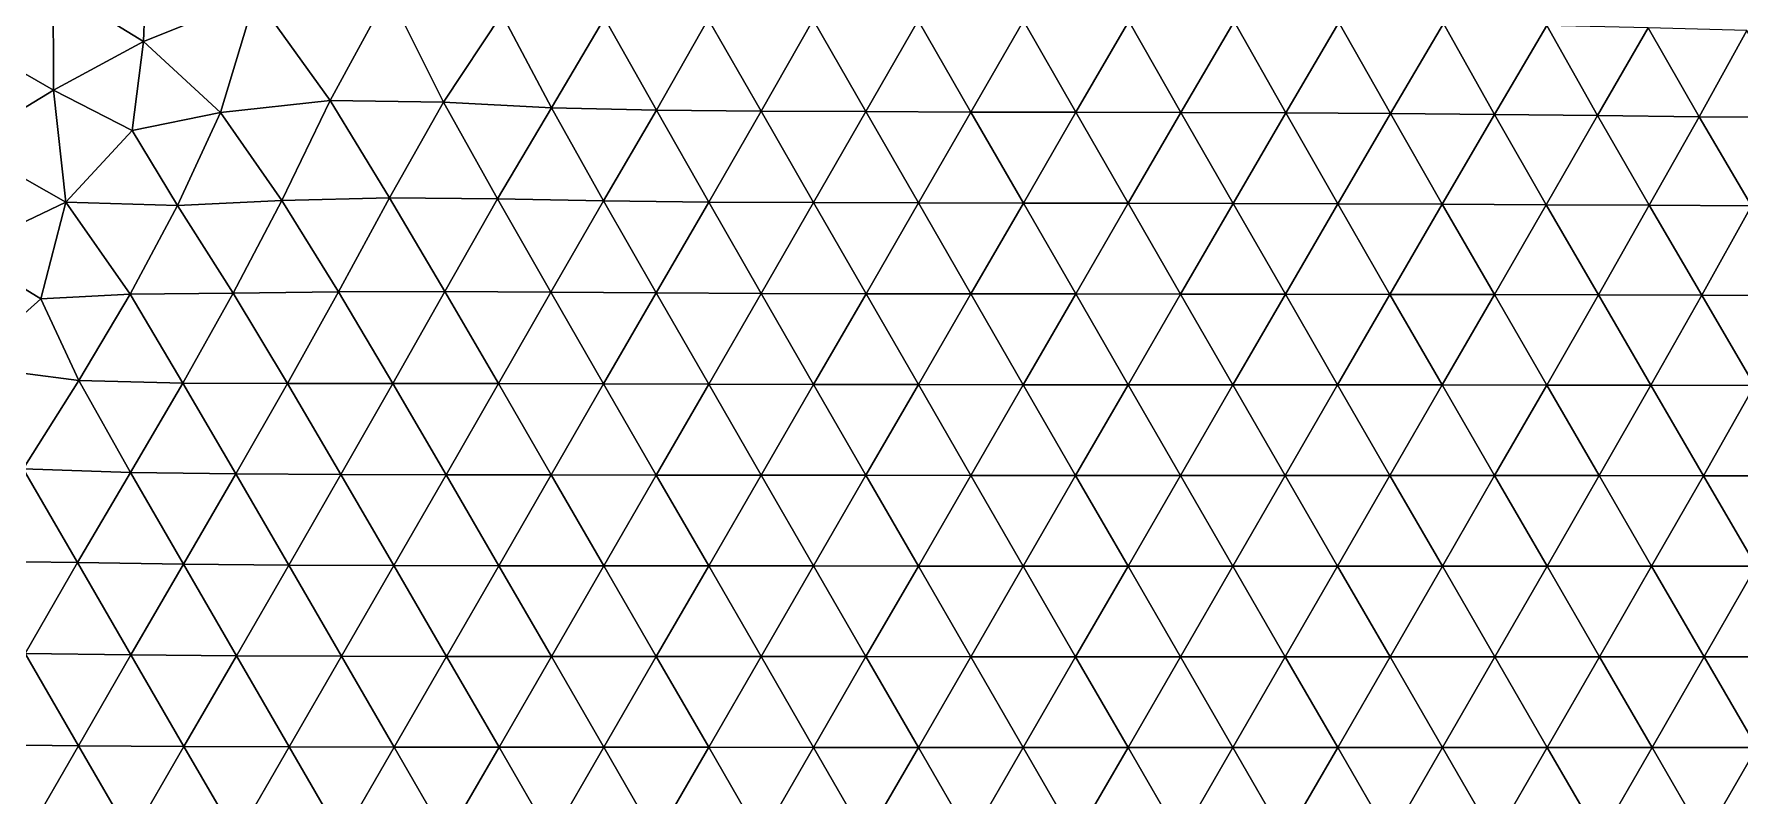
# Model space of a CAD drawing. Extents: x 1.2 to 53.9, y -43.5 to 3.2.
# Drawn here: x 6.82 to 10.079, y -39.283 to -37.828 of the extents above; entities that cross this region are included whole.
import ezdxf

# ---------------------------------------------------------------- set-up
doc = ezdxf.new("R2010")
doc.units = 0
doc.header["$MEASUREMENT"] = 0
doc.layers.add('layer', color=7, linetype='Continuous')

msp = doc.modelspace()

# ---------------------------------------------------------------- linework, layer by layer
at = {"layer": 'layer', "color": 47, "lineweight": 9}
for points in [[(6.6805, -37.6323), (6.682, -37.8345), (6.8563, -37.7354)], [(7.0364, -37.6376), (6.8563, -37.7354), (7.029, -37.842)], [(7.0364, -37.6376), (7.029, -37.842), (7.2428, -37.7558)], [(6.8563, -37.7354), (6.682, -37.8345), (6.8566, -37.9349)], [(6.8563, -37.7354), (6.8566, -37.9349), (7.029, -37.842)], [(7.2428, -37.7558), (7.029, -37.842), (7.1758, -37.9777)], [(7.2428, -37.7558), (7.1758, -37.9777), (7.3855, -37.9545)], [(7.2428, -37.7558), (7.3855, -37.9545), (7.4978, -37.748)], [(7.3855, -37.9545), (7.6018, -37.9578), (7.4978, -37.748)], [(7.4978, -37.748), (7.6018, -37.9578), (7.7133, -37.7898)], [(7.6018, -37.9578), (7.808, -37.9684), (7.7133, -37.7898)], [(7.7133, -37.7898), (7.808, -37.9684), (7.9094, -37.7975)], [(7.808, -37.9684), (8.0086, -37.9729), (7.9094, -37.7975)], [(7.9094, -37.7975), (8.0086, -37.9729), (8.1078, -37.7992)], [(8.0086, -37.9729), (8.2087, -37.9748), (8.1078, -37.7992)], [(8.1078, -37.7992), (8.2087, -37.9748), (8.3081, -37.8004)], [(8.2087, -37.9748), (8.409, -37.9758), (8.3081, -37.8004)], [(8.3081, -37.8004), (8.409, -37.9758), (8.509, -37.8015)], [(8.409, -37.9758), (8.6096, -37.9766), (8.509, -37.8015)], [(8.509, -37.8015), (8.6096, -37.9766), (8.7101, -37.8024)], [(8.6096, -37.9766), (8.8103, -37.9771), (8.7101, -37.8024)], [(8.7101, -37.8024), (8.8103, -37.9771), (8.9113, -37.803)], [(6.682, -37.8345), (6.6865, -38.0386), (6.8566, -37.9349)], [(8.8103, -37.9771), (9.0109, -37.9776), (8.9113, -37.803)], [(8.9113, -37.803), (9.0109, -37.9776), (9.1123, -37.8039)], [(9.0109, -37.9776), (9.2113, -37.9783), (9.1123, -37.8039)], [(9.1123, -37.8039), (9.2113, -37.9783), (9.3128, -37.8054)], [(9.2113, -37.9783), (9.4112, -37.9795), (9.3128, -37.8054)], [(9.3128, -37.8054), (9.4112, -37.9795), (9.5122, -37.8078)], [(9.4112, -37.9795), (9.6099, -37.9811), (9.5122, -37.8078)], [(9.5122, -37.8078), (9.6099, -37.9811), (9.7097, -37.8113)], [(9.6099, -37.9811), (9.8068, -37.9834), (9.7097, -37.8113)], [(9.7097, -37.8113), (9.8068, -37.9834), (9.9035, -37.816)], [(9.8068, -37.9834), (10.0007, -37.9857), (9.9035, -37.816)], [(9.9035, -37.816), (10.0007, -37.9857), (10.0918, -37.821)], [(10.0007, -37.9857), (10.191, -37.9867), (10.0918, -37.821)], [(7.029, -37.842), (6.8566, -37.9349), (7.0072, -38.0117)], [(7.029, -37.842), (7.0072, -38.0117), (7.1758, -37.9777)], [(6.8566, -37.9349), (6.6865, -38.0386), (6.8806, -38.1486)], [(6.8566, -37.9349), (6.8806, -38.1486), (7.0072, -38.0117)], [(7.1758, -37.9777), (7.2931, -38.1454), (7.3855, -37.9545)], [(7.2931, -38.1454), (7.499, -38.1404), (7.3855, -37.9545)], [(7.3855, -37.9545), (7.499, -38.1404), (7.6018, -37.9578)], [(7.499, -38.1404), (7.705, -38.1427), (7.6018, -37.9578)], [(7.6018, -37.9578), (7.705, -38.1427), (7.808, -37.9684)], [(7.0072, -38.0117), (7.0938, -38.1553), (7.1758, -37.9777)], [(7.0938, -38.1553), (7.2931, -38.1454), (7.1758, -37.9777)], [(7.705, -38.1427), (7.9078, -38.1464), (7.808, -37.9684)], [(7.808, -37.9684), (7.9078, -38.1464), (8.0086, -37.9729)], [(7.9078, -38.1464), (8.1086, -38.1486), (8.0086, -37.9729)], [(8.0086, -37.9729), (8.1086, -38.1486), (8.2087, -37.9748)], [(8.1086, -38.1486), (8.309, -38.1497), (8.2087, -37.9748)], [(8.2087, -37.9748), (8.309, -38.1497), (8.409, -37.9758)], [(8.309, -38.1497), (8.5093, -38.1503), (8.409, -37.9758)], [(8.409, -37.9758), (8.5093, -38.1503), (8.6096, -37.9766)], [(8.5093, -38.1503), (8.7098, -38.1507), (8.6096, -37.9766)], [(8.6096, -37.9766), (8.7098, -38.1507), (8.8103, -37.9771)], [(8.7098, -38.1507), (8.9102, -38.151), (8.8103, -37.9771)], [(8.8103, -37.9771), (8.9102, -38.151), (9.0109, -37.9776)], [(8.9102, -38.151), (9.1105, -38.1514), (9.0109, -37.9776)], [(9.0109, -37.9776), (9.1105, -38.1514), (9.2113, -37.9783)], [(9.1105, -38.1514), (9.3106, -38.1519), (9.2113, -37.9783)], [(9.2113, -37.9783), (9.3106, -38.1519), (9.4112, -37.9795)], [(9.3106, -38.1519), (9.5101, -38.1527), (9.4112, -37.9795)], [(9.4112, -37.9795), (9.5101, -38.1527), (9.6099, -37.9811)], [(9.5101, -38.1527), (9.7087, -38.1538), (9.6099, -37.9811)], [(9.6099, -37.9811), (9.7087, -38.1538), (9.8068, -37.9834)], [(9.7087, -38.1538), (9.9057, -38.1549), (9.8068, -37.9834)], [(9.8068, -37.9834), (9.9057, -38.1549), (10.0007, -37.9857)], [(9.9057, -38.1549), (10.1006, -38.1557), (10.0007, -37.9857)], [(10.0007, -37.9857), (10.1006, -38.1557), (10.191, -37.9867)], [(7.0072, -38.0117), (6.8806, -38.1486), (7.0938, -38.1553)], [(6.6865, -38.0386), (6.6844, -38.2426), (6.8806, -38.1486)], [(6.8806, -38.1486), (6.6844, -38.2426), (6.8329, -38.3335)], [(6.8806, -38.1486), (6.8329, -38.3335), (7.0034, -38.3244)], [(6.8806, -38.1486), (7.0034, -38.3244), (7.0938, -38.1553)], [(7.0034, -38.3244), (7.2002, -38.3227), (7.0938, -38.1553)], [(7.0938, -38.1553), (7.2002, -38.3227), (7.2931, -38.1454)], [(7.2002, -38.3227), (7.4015, -38.3201), (7.2931, -38.1454)], [(7.2931, -38.1454), (7.4015, -38.3201), (7.499, -38.1404)], [(7.4015, -38.3201), (7.6044, -38.3194), (7.499, -38.1404)], [(7.499, -38.1404), (7.6044, -38.3194), (7.705, -38.1427)], [(7.6044, -38.3194), (7.807, -38.3208), (7.705, -38.1427)], [(7.705, -38.1427), (7.807, -38.3208), (7.9078, -38.1464)], [(7.807, -38.3208), (8.0083, -38.3223), (7.9078, -38.1464)], [(7.9078, -38.1464), (8.0083, -38.3223), (8.1086, -38.1486)], [(8.0083, -38.3223), (8.2088, -38.3233), (8.1086, -38.1486)], [(8.1086, -38.1486), (8.2088, -38.3233), (8.309, -38.1497)], [(8.2088, -38.3233), (8.4092, -38.3239), (8.309, -38.1497)], [(8.309, -38.1497), (8.4092, -38.3239), (8.5093, -38.1503)], [(8.4092, -38.3239), (8.6095, -38.3241), (8.5093, -38.1503)], [(8.5093, -38.1503), (8.6095, -38.3241), (8.7098, -38.1507)], [(8.6095, -38.3241), (8.8098, -38.3243), (8.7098, -38.1507)], [(8.7098, -38.1507), (8.8098, -38.3243), (8.9102, -38.151)], [(8.8098, -38.3243), (9.0101, -38.3245), (8.9102, -38.151)], [(8.9102, -38.151), (9.0101, -38.3245), (9.1105, -38.1514)], [(9.0101, -38.3245), (9.2103, -38.3248), (9.1105, -38.1514)], [(9.1105, -38.1514), (9.2103, -38.3248), (9.3106, -38.1519)], [(9.2103, -38.3248), (9.4102, -38.3252), (9.3106, -38.1519)], [(9.3106, -38.1519), (9.4102, -38.3252), (9.5101, -38.1527)], [(9.4102, -38.3252), (9.6097, -38.3256), (9.5101, -38.1527)], [(9.5101, -38.1527), (9.6097, -38.3256), (9.7087, -38.1538)], [(9.6097, -38.3256), (9.8083, -38.3262), (9.7087, -38.1538)], [(9.7087, -38.1538), (9.8083, -38.3262), (9.9057, -38.1549)], [(9.8083, -38.3262), (10.0058, -38.3267), (9.9057, -38.1549)], [(9.9057, -38.1549), (10.0058, -38.3267), (10.1006, -38.1557)], [(10.0058, -38.3267), (10.202, -38.3269), (10.1006, -38.1557)], [(6.6844, -38.2426), (6.6892, -38.4613), (6.8329, -38.3335)], [(7.104, -38.4945), (7.2002, -38.3227), (7.0034, -38.3244)], [(7.104, -38.4945), (7.304, -38.4952), (7.2002, -38.3227)], [(7.2002, -38.3227), (7.304, -38.4952), (7.4015, -38.3201)], [(7.304, -38.4952), (7.5053, -38.4951), (7.4015, -38.3201)], [(7.4015, -38.3201), (7.5053, -38.4951), (7.6044, -38.3194)], [(7.5053, -38.4951), (7.7068, -38.4955), (7.6044, -38.3194)], [(7.6044, -38.3194), (7.7068, -38.4955), (7.807, -38.3208)], [(7.7068, -38.4955), (7.9079, -38.4962), (7.807, -38.3208)], [(7.807, -38.3208), (7.9079, -38.4962), (8.0083, -38.3223)], [(7.9079, -38.4962), (8.1086, -38.4969), (8.0083, -38.3223)], [(8.0083, -38.3223), (8.1086, -38.4969), (8.2088, -38.3233)], [(8.1086, -38.4969), (8.309, -38.4973), (8.2088, -38.3233)], [(8.2088, -38.3233), (8.309, -38.4973), (8.4092, -38.3239)], [(8.309, -38.4973), (8.5093, -38.4975), (8.4092, -38.3239)], [(8.4092, -38.3239), (8.5093, -38.4975), (8.6095, -38.3241)], [(8.5093, -38.4975), (8.7096, -38.4976), (8.6095, -38.3241)], [(8.6095, -38.3241), (8.7096, -38.4976), (8.8098, -38.3243)], [(6.6892, -38.4613), (6.9055, -38.4897), (6.8329, -38.3335)], [(6.8329, -38.3335), (6.9055, -38.4897), (7.0034, -38.3244)], [(6.9055, -38.4897), (7.104, -38.4945), (7.0034, -38.3244)], [(8.7096, -38.4976), (8.9099, -38.4977), (8.8098, -38.3243)], [(8.8098, -38.3243), (8.9099, -38.4977), (9.0101, -38.3245)], [(8.9099, -38.4977), (9.1101, -38.4978), (9.0101, -38.3245)], [(9.0101, -38.3245), (9.1101, -38.4978), (9.2103, -38.3248)], [(9.1101, -38.4978), (9.3102, -38.498), (9.2103, -38.3248)], [(9.2103, -38.3248), (9.3102, -38.498), (9.4102, -38.3252)], [(9.3102, -38.498), (9.5101, -38.4982), (9.4102, -38.3252)], [(9.4102, -38.3252), (9.5101, -38.4982), (9.6097, -38.3256)], [(9.5101, -38.4982), (9.7096, -38.4985), (9.6097, -38.3256)], [(9.6097, -38.3256), (9.7096, -38.4985), (9.8083, -38.3262)], [(9.7096, -38.4985), (9.9085, -38.4987), (9.8083, -38.3262)], [(9.8083, -38.3262), (9.9085, -38.4987), (10.0058, -38.3267)], [(9.9085, -38.4987), (10.1067, -38.4989), (10.0058, -38.3267)], [(10.0058, -38.3267), (10.1067, -38.4989), (10.202, -38.3269)], [(6.6892, -38.4613), (6.799, -38.6581), (6.9055, -38.4897)], [(6.799, -38.6581), (7.0037, -38.6651), (6.9055, -38.4897)], [(6.9055, -38.4897), (7.0037, -38.6651), (7.104, -38.4945)], [(7.0037, -38.6651), (7.2051, -38.6681), (7.104, -38.4945)], [(7.104, -38.4945), (7.2051, -38.6681), (7.304, -38.4952)], [(7.2051, -38.6681), (7.406, -38.6692), (7.304, -38.4952)], [(7.304, -38.4952), (7.406, -38.6692), (7.5053, -38.4951)], [(7.406, -38.6692), (7.607, -38.6696), (7.5053, -38.4951)], [(7.5053, -38.4951), (7.607, -38.6696), (7.7068, -38.4955)], [(7.607, -38.6696), (7.8078, -38.67), (7.7068, -38.4955)], [(7.7068, -38.4955), (7.8078, -38.67), (7.9079, -38.4962)], [(7.8078, -38.67), (8.0084, -38.6703), (7.9079, -38.4962)], [(7.9079, -38.4962), (8.0084, -38.6703), (8.1086, -38.4969)], [(8.0084, -38.6703), (8.2088, -38.6706), (8.1086, -38.4969)], [(8.1086, -38.4969), (8.2088, -38.6706), (8.309, -38.4973)], [(8.2088, -38.6706), (8.4091, -38.6708), (8.309, -38.4973)], [(8.309, -38.4973), (8.4091, -38.6708), (8.5093, -38.4975)], [(8.4091, -38.6708), (8.6094, -38.6709), (8.5093, -38.4975)], [(8.5093, -38.4975), (8.6094, -38.6709), (8.7096, -38.4976)], [(8.6094, -38.6709), (8.8097, -38.6709), (8.7096, -38.4976)], [(8.7096, -38.4976), (8.8097, -38.6709), (8.9099, -38.4977)], [(8.8097, -38.6709), (9.0099, -38.671), (8.9099, -38.4977)], [(8.9099, -38.4977), (9.0099, -38.671), (9.1101, -38.4978)], [(9.0099, -38.671), (9.2102, -38.6711), (9.1101, -38.4978)], [(9.1101, -38.4978), (9.2102, -38.6711), (9.3102, -38.498)], [(9.2102, -38.6711), (9.4102, -38.6712), (9.3102, -38.498)], [(9.3102, -38.498), (9.4102, -38.6712), (9.5101, -38.4982)], [(9.4102, -38.6712), (9.6102, -38.6713), (9.5101, -38.4982)], [(9.5101, -38.4982), (9.6102, -38.6713), (9.7096, -38.4985)], [(9.6102, -38.6713), (9.8098, -38.6714), (9.7096, -38.4985)], [(9.7096, -38.4985), (9.8098, -38.6714), (9.9085, -38.4987)], [(9.8098, -38.6714), (10.009, -38.6715), (9.9085, -38.4987)], [(9.9085, -38.4987), (10.009, -38.6715), (10.1067, -38.4989)], [(10.009, -38.6715), (10.2077, -38.6716), (10.1067, -38.4989)], [(6.6993, -38.8349), (6.9026, -38.8377), (6.799, -38.6581)], [(6.799, -38.6581), (6.9026, -38.8377), (7.0037, -38.6651)], [(6.9026, -38.8377), (7.105, -38.8408), (7.0037, -38.6651)], [(7.0037, -38.6651), (7.105, -38.8408), (7.2051, -38.6681)], [(7.105, -38.8408), (7.3063, -38.8424), (7.2051, -38.6681)], [(7.2051, -38.6681), (7.3063, -38.8424), (7.406, -38.6692)], [(7.3063, -38.8424), (7.5071, -38.8432), (7.406, -38.6692)], [(7.406, -38.6692), (7.5071, -38.8432), (7.607, -38.6696)], [(7.5071, -38.8432), (7.7077, -38.8435), (7.607, -38.6696)], [(7.607, -38.6696), (7.7077, -38.8435), (7.8078, -38.67)], [(7.7077, -38.8435), (7.9082, -38.8438), (7.8078, -38.67)], [(7.8078, -38.67), (7.9082, -38.8438), (8.0084, -38.6703)], [(7.9082, -38.8438), (8.1086, -38.8439), (8.0084, -38.6703)], [(8.0084, -38.6703), (8.1086, -38.8439), (8.2088, -38.6706)], [(8.1086, -38.8439), (8.3089, -38.844), (8.2088, -38.6706)], [(8.2088, -38.6706), (8.3089, -38.844), (8.4091, -38.6708)], [(8.3089, -38.844), (8.5092, -38.8441), (8.4091, -38.6708)], [(8.4091, -38.6708), (8.5092, -38.8441), (8.6094, -38.6709)], [(8.5092, -38.8441), (8.7095, -38.8441), (8.6094, -38.6709)], [(8.6094, -38.6709), (8.7095, -38.8441), (8.8097, -38.6709)], [(8.7095, -38.8441), (8.9098, -38.8442), (8.8097, -38.6709)], [(8.8097, -38.6709), (8.9098, -38.8442), (9.0099, -38.671)], [(8.9098, -38.8442), (9.11, -38.8442), (9.0099, -38.671)], [(9.0099, -38.671), (9.11, -38.8442), (9.2102, -38.6711)], [(9.11, -38.8442), (9.3102, -38.8443), (9.2102, -38.6711)], [(9.2102, -38.6711), (9.3102, -38.8443), (9.4102, -38.6712)], [(9.3102, -38.8443), (9.5104, -38.8443), (9.4102, -38.6712)], [(9.4102, -38.6712), (9.5104, -38.8443), (9.6102, -38.6713)], [(9.5104, -38.8443), (9.7104, -38.8444), (9.6102, -38.6713)], [(9.6102, -38.6713), (9.7104, -38.8444), (9.8098, -38.6714)], [(9.7104, -38.8444), (9.9101, -38.8444), (9.8098, -38.6714)], [(9.8098, -38.6714), (9.9101, -38.8444), (10.009, -38.6715)], [(9.9101, -38.8444), (10.1097, -38.8445), (10.009, -38.6715)], [(10.009, -38.6715), (10.1097, -38.8445), (10.2077, -38.6716)], [(6.6993, -38.8349), (6.8026, -39.0115), (6.9026, -38.8377)], [(6.8026, -39.0115), (7.0048, -39.0139), (6.9026, -38.8377)], [(6.9026, -38.8377), (7.0048, -39.0139), (7.105, -38.8408)], [(7.0048, -39.0139), (7.2062, -39.0156), (7.105, -38.8408)], [(7.105, -38.8408), (7.2062, -39.0156), (7.3063, -38.8424)], [(7.2062, -39.0156), (7.4071, -39.0165), (7.3063, -38.8424)], [(7.3063, -38.8424), (7.4071, -39.0165), (7.5071, -38.8432)], [(7.4071, -39.0165), (7.6077, -39.0169), (7.5071, -38.8432)], [(7.5071, -38.8432), (7.6077, -39.0169), (7.7077, -38.8435)], [(7.6077, -39.0169), (7.8081, -39.0171), (7.7077, -38.8435)], [(7.7077, -38.8435), (7.8081, -39.0171), (7.9082, -38.8438)], [(7.8081, -39.0171), (8.0085, -39.0172), (7.9082, -38.8438)], [(7.9082, -38.8438), (8.0085, -39.0172), (8.1086, -38.8439)], [(8.0085, -39.0172), (8.2088, -39.0173), (8.1086, -38.8439)], [(8.1086, -38.8439), (8.2088, -39.0173), (8.3089, -38.844)], [(8.2088, -39.0173), (8.4091, -39.0173), (8.3089, -38.844)], [(8.3089, -38.844), (8.4091, -39.0173), (8.5092, -38.8441)], [(8.4091, -39.0173), (8.6094, -39.0174), (8.5092, -38.8441)], [(8.5092, -38.8441), (8.6094, -39.0174), (8.7095, -38.8441)], [(8.6094, -39.0174), (8.8097, -39.0174), (8.7095, -38.8441)], [(8.7095, -38.8441), (8.8097, -39.0174), (8.9098, -38.8442)], [(8.8097, -39.0174), (9.0099, -39.0174), (8.9098, -38.8442)], [(8.9098, -38.8442), (9.0099, -39.0174), (9.11, -38.8442)], [(9.0099, -39.0174), (9.2102, -39.0174), (9.11, -38.8442)], [(9.11, -38.8442), (9.2102, -39.0174), (9.3102, -38.8443)], [(9.2102, -39.0174), (9.4104, -39.0174), (9.3102, -38.8443)], [(9.3102, -38.8443), (9.4104, -39.0174), (9.5104, -38.8443)], [(9.4104, -39.0174), (9.6105, -39.0175), (9.5104, -38.8443)], [(9.5104, -38.8443), (9.6105, -39.0175), (9.7104, -38.8444)], [(9.6105, -39.0175), (9.8106, -39.0175), (9.7104, -38.8444)], [(9.7104, -38.8444), (9.8106, -39.0175), (9.9101, -38.8444)], [(9.8106, -39.0175), (10.0105, -39.0175), (9.9101, -38.8444)], [(9.9101, -38.8444), (10.0105, -39.0175), (10.1097, -38.8445)], [(10.0105, -39.0175), (10.2103, -39.0176), (10.1097, -38.8445)], [(6.7027, -39.1849), (6.9047, -39.1874), (6.8026, -39.0115)], [(6.8026, -39.0115), (6.9047, -39.1874), (7.0048, -39.0139)], [(6.9047, -39.1874), (7.1061, -39.1889), (7.0048, -39.0139)], [(7.0048, -39.0139), (7.1061, -39.1889), (7.2062, -39.0156)], [(7.1061, -39.1889), (7.307, -39.1898), (7.2062, -39.0156)], [(7.2062, -39.0156), (7.307, -39.1898), (7.4071, -39.0165)], [(7.307, -39.1898), (7.5076, -39.1902), (7.4071, -39.0165)], [(7.4071, -39.0165), (7.5076, -39.1902), (7.6077, -39.0169)], [(7.5076, -39.1902), (7.708, -39.1904), (7.6077, -39.0169)], [(7.6077, -39.0169), (7.708, -39.1904), (7.8081, -39.0171)], [(7.708, -39.1904), (7.9083, -39.1905), (7.8081, -39.0171)], [(7.8081, -39.0171), (7.9083, -39.1905), (8.0085, -39.0172)], [(7.9083, -39.1905), (8.1087, -39.1905), (8.0085, -39.0172)], [(8.0085, -39.0172), (8.1087, -39.1905), (8.2088, -39.0173)], [(8.1087, -39.1905), (8.3089, -39.1906), (8.2088, -39.0173)], [(8.2088, -39.0173), (8.3089, -39.1906), (8.4091, -39.0173)], [(8.3089, -39.1906), (8.5092, -39.1906), (8.4091, -39.0173)], [(8.4091, -39.0173), (8.5092, -39.1906), (8.6094, -39.0174)], [(8.5092, -39.1906), (8.7095, -39.1906), (8.6094, -39.0174)], [(8.6094, -39.0174), (8.7095, -39.1906), (8.8097, -39.0174)], [(8.7095, -39.1906), (8.9098, -39.1906), (8.8097, -39.0174)], [(8.8097, -39.0174), (8.9098, -39.1906), (9.0099, -39.0174)], [(8.9098, -39.1906), (9.1101, -39.1906), (9.0099, -39.0174)], [(9.0099, -39.0174), (9.1101, -39.1906), (9.2102, -39.0174)], [(9.1101, -39.1906), (9.3103, -39.1906), (9.2102, -39.0174)], [(9.2102, -39.0174), (9.3103, -39.1906), (9.4104, -39.0174)], [(9.3103, -39.1906), (9.5105, -39.1906), (9.4104, -39.0174)], [(9.4104, -39.0174), (9.5105, -39.1906), (9.6105, -39.0175)], [(9.5105, -39.1906), (9.7107, -39.1906), (9.6105, -39.0175)], [(9.6105, -39.0175), (9.7107, -39.1906), (9.8106, -39.0175)], [(9.7107, -39.1906), (9.9108, -39.1906), (9.8106, -39.0175)], [(9.8106, -39.0175), (9.9108, -39.1906), (10.0105, -39.0175)], [(9.9108, -39.1906), (10.1109, -39.1907), (10.0105, -39.0175)], [(10.0105, -39.0175), (10.1109, -39.1907), (10.2103, -39.0176)], [(6.7027, -39.1849), (6.8048, -39.3608), (6.9047, -39.1874)], [(6.8048, -39.3608), (7.0061, -39.3622), (6.9047, -39.1874)], [(6.9047, -39.1874), (7.0061, -39.3622), (7.1061, -39.1889)], [(7.0061, -39.3622), (7.2069, -39.363), (7.1061, -39.1889)], [(7.1061, -39.1889), (7.2069, -39.363), (7.307, -39.1898)], [(7.2069, -39.363), (7.4075, -39.3634), (7.307, -39.1898)], [(7.307, -39.1898), (7.4075, -39.3634), (7.5076, -39.1902)], [(7.4075, -39.3634), (7.6079, -39.3636), (7.5076, -39.1902)], [(7.5076, -39.1902), (7.6079, -39.3636), (7.708, -39.1904)], [(7.6079, -39.3636), (7.8082, -39.3637), (7.708, -39.1904)], [(7.708, -39.1904), (7.8082, -39.3637), (7.9083, -39.1905)], [(7.8082, -39.3637), (8.0085, -39.3638), (7.9083, -39.1905)], [(7.9083, -39.1905), (8.0085, -39.3638), (8.1087, -39.1905)], [(8.0085, -39.3638), (8.2088, -39.3638), (8.1087, -39.1905)], [(8.1087, -39.1905), (8.2088, -39.3638), (8.3089, -39.1906)], [(8.2088, -39.3638), (8.4091, -39.3638), (8.3089, -39.1906)], [(8.3089, -39.1906), (8.4091, -39.3638), (8.5092, -39.1906)], [(8.4091, -39.3638), (8.6094, -39.3638), (8.5092, -39.1906)], [(8.5092, -39.1906), (8.6094, -39.3638), (8.7095, -39.1906)], [(8.6094, -39.3638), (8.8097, -39.3638), (8.7095, -39.1906)], [(8.7095, -39.1906), (8.8097, -39.3638), (8.9098, -39.1906)], [(8.8097, -39.3638), (9.0099, -39.3638), (8.9098, -39.1906)], [(8.9098, -39.1906), (9.0099, -39.3638), (9.1101, -39.1906)], [(9.0099, -39.3638), (9.2102, -39.3638), (9.1101, -39.1906)], [(9.1101, -39.1906), (9.2102, -39.3638), (9.3103, -39.1906)], [(9.2102, -39.3638), (9.4105, -39.3638), (9.3103, -39.1906)], [(9.3103, -39.1906), (9.4105, -39.3638), (9.5105, -39.1906)], [(9.4105, -39.3638), (9.6107, -39.3638), (9.5105, -39.1906)], [(9.5105, -39.1906), (9.6107, -39.3638), (9.7107, -39.1906)], [(9.6107, -39.3638), (9.8109, -39.3638), (9.7107, -39.1906)], [(9.7107, -39.1906), (9.8109, -39.3638), (9.9108, -39.1906)], [(9.8109, -39.3638), (10.0111, -39.3638), (9.9108, -39.1906)], [(9.9108, -39.1906), (10.0111, -39.3638), (10.1109, -39.1907)], [(10.0111, -39.3638), (10.2112, -39.3638), (10.1109, -39.1907)]]:
    msp.add_3dface(points, dxfattribs=at)

doc.saveas('drawing.dxf')
